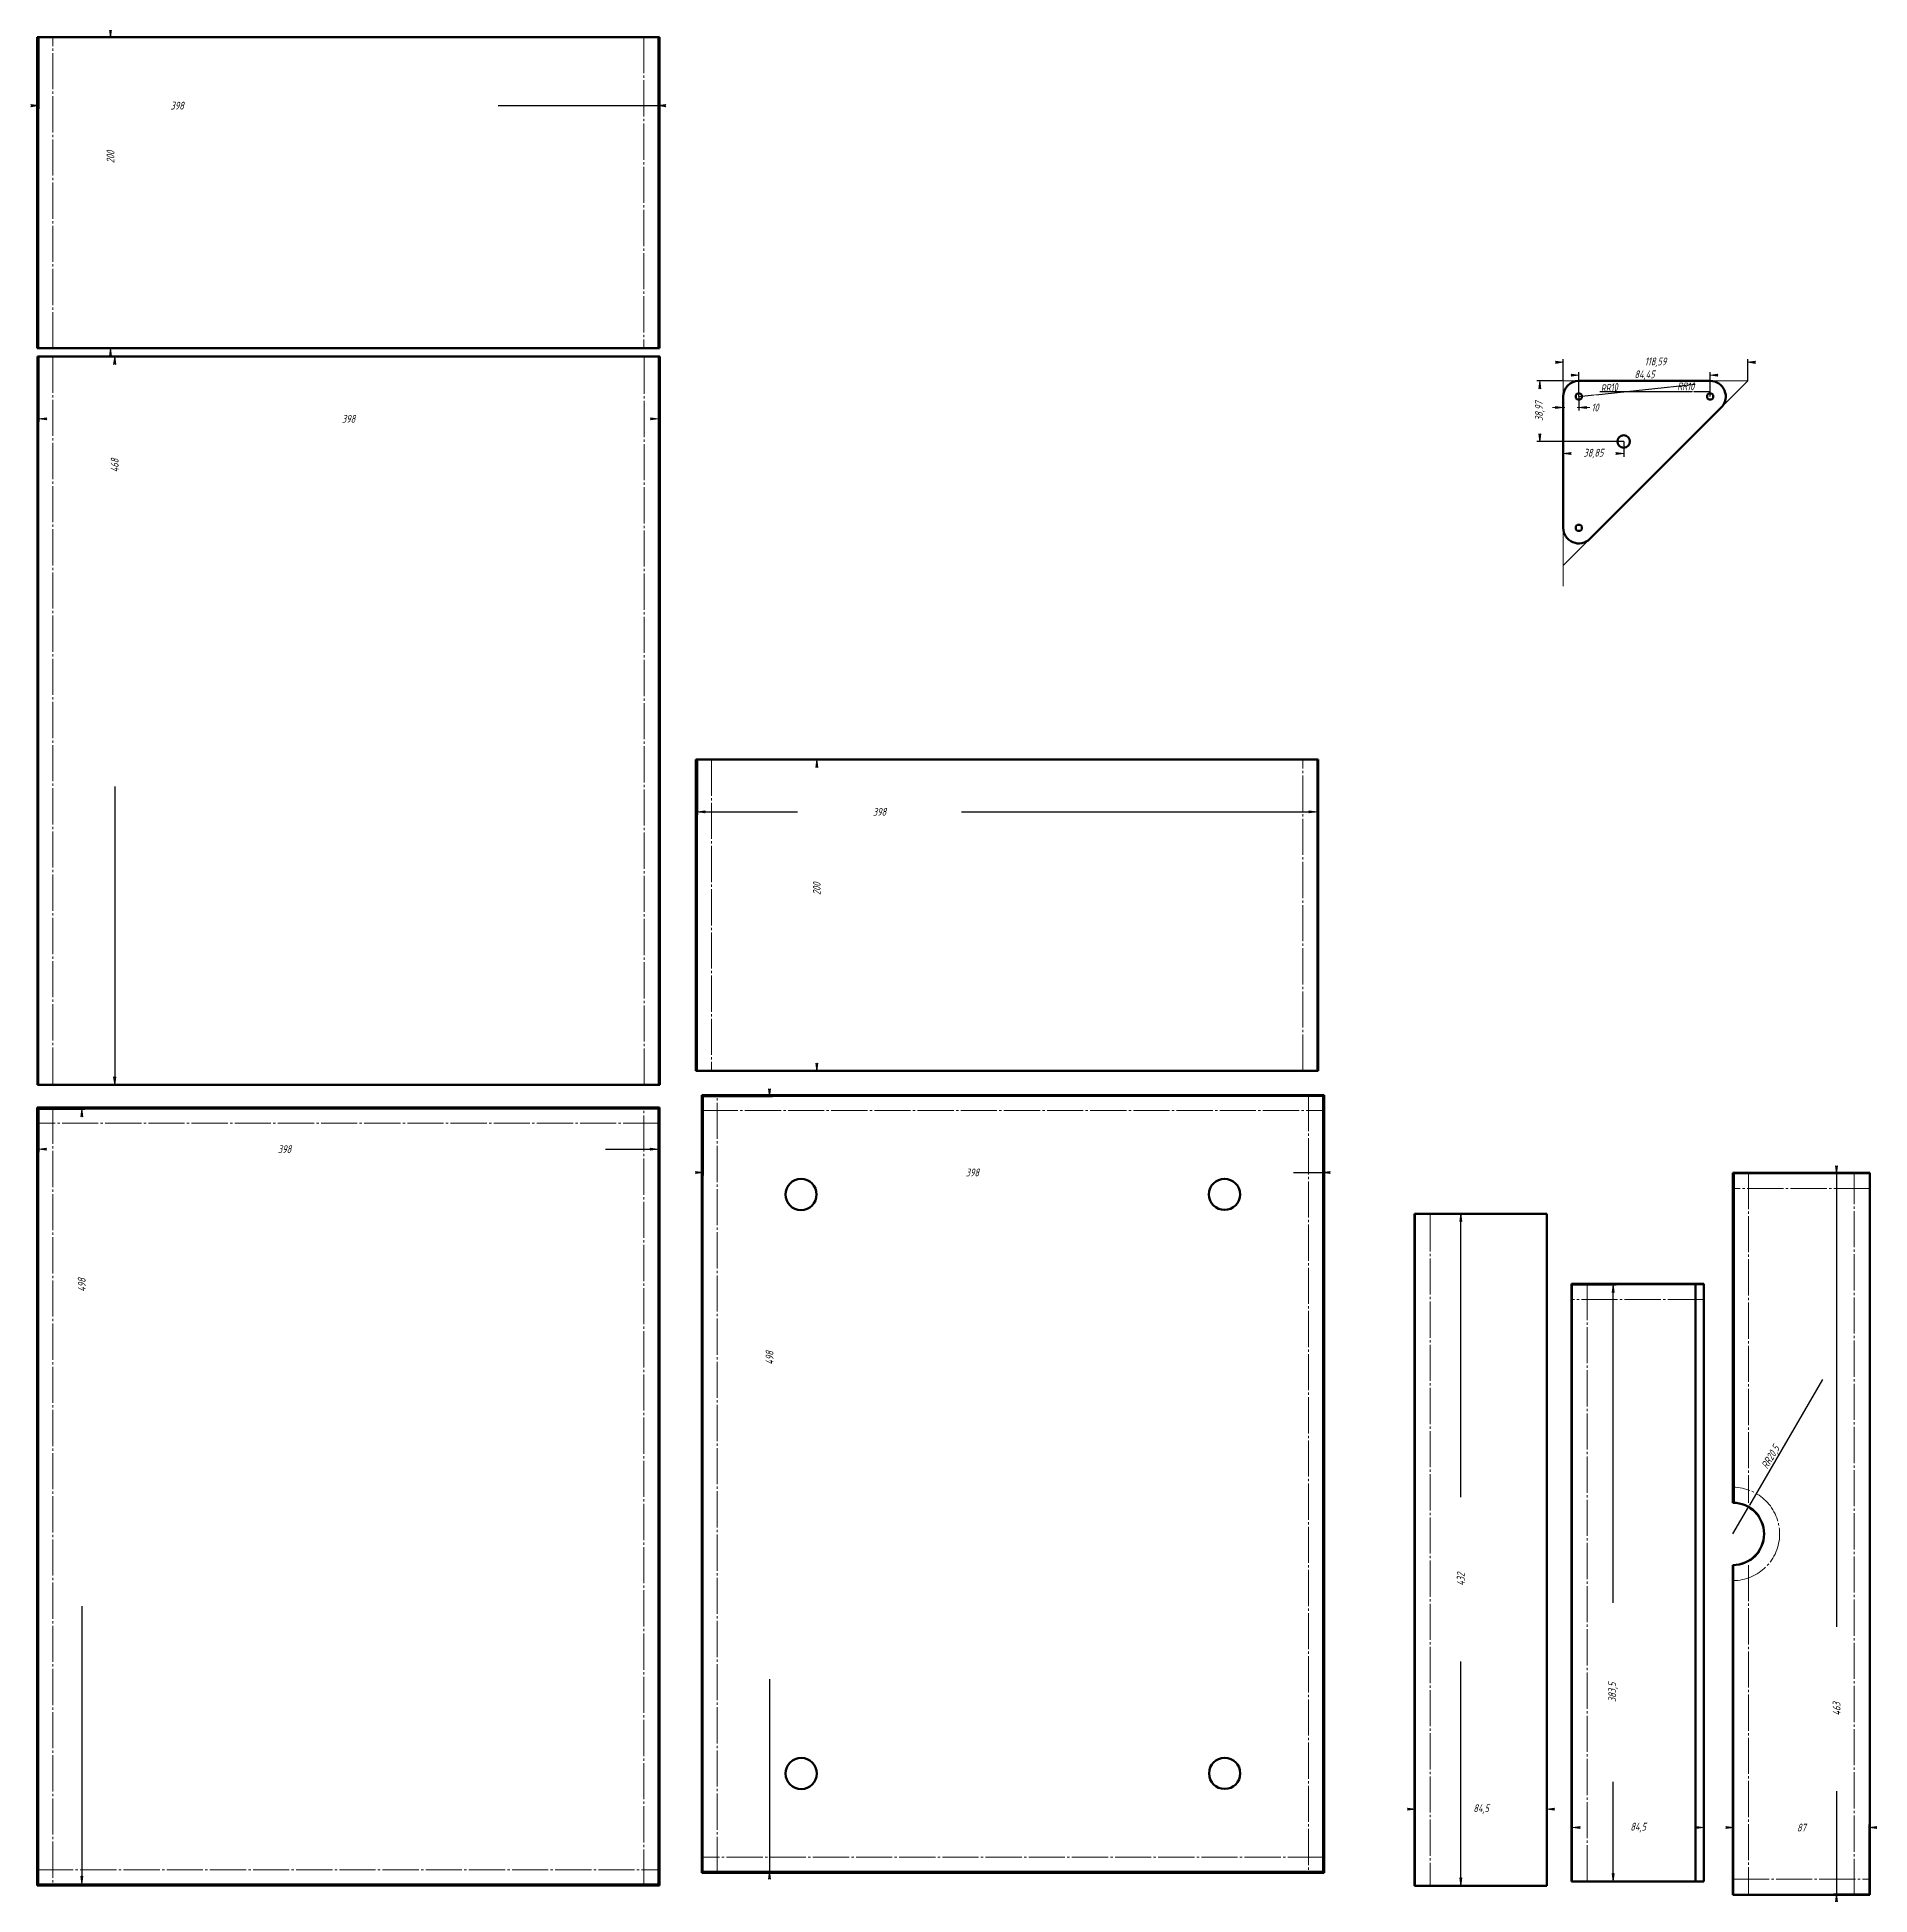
# Model space of a CAD drawing. Header units: millimetres. Extents: x -215 to 2103, y -338 to 856.
# Drawn here: x -215 to 963, y -338 to 856 of the extents above; entities that cross this region are included whole.
import ezdxf

# ---------------------------------------------------------------- set-up
doc = ezdxf.new("R2010")
doc.units = ezdxf.units.MM
for name, pattern in [('K5LT_AXLED', [27.75, 23.25, -1.5, 1.5, -1.5]), ('K5LT_BASIC', [0]), ('K5LT_THIN', [0])]:
    doc.linetypes.add(name, pattern=pattern)
doc.layers.add('Системный слой', color=7, linetype='Continuous')
doc.styles.add('KDIMTEXTSTYLE', font='GOST_AU.SHX', dxfattribs={"width": 0.96, "oblique": 15, "height": 5})
doc.dimstyles.new('KDIMSTYLE (1.00)', dxfattribs={"dimtxt": 5, "dimasz": 1, "dimexe": 2, "dimexo": 0, "dimgap": 1, "dimtad": 1, "dimtxsty": 'KDIMTEXTSTYLE', "dimsah": 1, "dimcen": 0, "dimdle": 1, "dimadec": 0, "dimazin": 0, "dimtfac": 0.667, "dimtmove": 0, "dimatfit": 3, "dimfxl": 1, "dimtvp": 1, "dimtolj": 1, "dimtzin": 0, "dimarcsym": 0})

# ---------------------------------------------------------------- blocks, each defined once
blk = doc.blocks.new('KDIMARROW_01')
at = {"layer": 'Системный слой'}
blk.add_hatch(color=0, dxfattribs=at).paths.add_polyline_path([(-5, -0.6582624912261956), (0, 0), (-5, 0.658262491226197), (-4.5, 6e-16)])
at = {"layer": 'Системный слой', "color": 0, "linetype": 'K5LT_THIN', "lineweight": 18}
for p, q in [((-4.5, 6e-16), (-5, 0.658262491226197)), ((-5, 0.658262491226197), (0, 0)), ((0, 0), (-5, -0.6582624912261956)), ((-5, -0.6582624912261956), (-4.5, 6e-16)), ((0, 0), (-1, 0))]:
    blk.add_line(p, q, dxfattribs=at)
blk = doc.blocks.new('KDIMARROW_02')
at = {"layer": 'Системный слой'}
blk.add_hatch(color=0, dxfattribs=at).paths.add_polyline_path([(4.5, -6e-16), (5, 0.6582624912261956), (0, 0), (5, -0.658262491226197)])
at = {"layer": 'Системный слой', "color": 0, "linetype": 'K5LT_THIN', "lineweight": 18}
for p, q in [((0, 0), (-1, 0)), ((5, 0.6582624912261956), (0, 0)), ((0, 0), (5, -0.658262491226197)), ((0, 0), (7, -9e-16)), ((4.5, -6e-16), (5, 0.6582624912261956)), ((5, -0.658262491226197), (4.5, -6e-16))]:
    blk.add_line(p, q, dxfattribs=at)

msp = doc.modelspace()

# ---------------------------------------------------------------- linework, layer by layer
at = {"layer": 'Системный слой', "color": 150, "linetype": 'K5LT_BASIC', "lineweight": 60, "true_color": 0x0080ff}
for p, q in [((-214.8861310968852, 655.8674172662603), (-214.8861310968852, 855.8674172662603)), ((-214.8861310968852, 855.8674172662603), (185.1138689031148, 855.8674172662603)), ((185.1138689031148, 855.8674172662603), (185.1138689031148, 655.8674172662603)), ((185.1138689031148, 655.8674172662603), (-214.8861310968852, 655.8674172662603)), ((185.277982136028, 650.5296464606066), (-214.722017863972, 650.5296464606067)), ((-214.722017863972, 650.5296464606067), (-214.722017863972, 182.5296464606067)), ((185.277982136028, 182.5296464606066), (185.277982136028, 650.5296464606066)), ((776.0222016313024, 634.8993853089396), (860.4733536075845, 634.8993853089396)), ((766.0222016313024, 540.4482333326575), (766.0222016313024, 624.8993853089396)), ((867.5444214194499, 617.8283174970741), (783.093269443168, 533.3771655207921)), ((608.5470875420074, 391.4530846336605), (208.5470875420074, 391.4530846336605)), ((208.5470875420074, 391.4530846336605), (208.5470875420073, 191.4530846336605)), ((608.5470875420074, 191.4530846336605), (608.5470875420074, 391.4530846336605)), ((208.5470875420073, 191.4530846336605), (608.5470875420074, 191.4530846336605)), ((-214.722017863972, 182.5296464606067), (185.277982136028, 182.5296464606066)), ((185.1129031283371, 167.7597033553112), (-214.8870968716629, 167.7597033553113)), ((-214.8870968716629, 167.7597033553113), (-214.8870968716629, -332.2402966446887)), ((185.1129031283371, -332.2402966446888), (185.1129031283371, 167.7597033553112)), ((212.2486907067452, 175.8952406749135), (612.2486907067453, 175.8952406749136)), ((212.2486907067453, -324.1047593250864), (212.2486907067452, 175.8952406749135)), ((612.2486907067453, 175.8952406749136), (612.2486907067453, -324.1047593250864)), ((963.0943728976465, 125.7687398927227), (875.0943728976465, 125.7687398927227)), ((875.0943728976465, 125.7687398927227), (875.0943728976465, -86.2312601072773)), ((963.0943728976465, -338.2312601072773), (963.0943728976465, 125.7687398927227)), ((670.497010602697, 99.62079914918147), (670.497010602697, -332.3792008508185)), ((755.497010602697, 99.62079914918147), (670.497010602697, 99.62079914918147)), ((755.497010602697, -332.3792008508185), (755.497010602697, 99.62079914918147)), ((850.9267098075779, 54.44139449121903), (771.4267098075779, 54.44139449121903)), ((771.4267098075779, 54.44139449121903), (771.4267098075779, -329.5586055087809)), ((850.9267098075779, 54.44139449121903), (856.4267098075779, 54.44139449121903)), ((850.9267098075779, 54.44139449121903), (850.9267098075779, -329.5586055087809)), ((856.4267098075779, -329.5586055087809), (856.4267098075779, 54.44139449121903)), ((875.0943728976465, -126.2312601072773), (875.0943728976465, -338.2312601072773)), ((-214.8870968716629, -332.2402966446887), (185.1129031283371, -332.2402966446888)), ((612.2486907067453, -324.1047593250864), (212.2486907067453, -324.1047593250864)), ((670.497010602697, -332.3792008508185), (755.497010602697, -332.3792008508185)), ((850.9267098075779, -329.5586055087809), (771.4267098075779, -329.5586055087809)), ((850.9267098075779, -329.5586055087809), (856.4267098075779, -329.5586055087809)), ((875.0943728976465, -338.2312601072773), (963.0943728976465, -338.2312601072773))]:
    msp.add_line(p, q, dxfattribs=at)
at = {"layer": 'Системный слой', "color": 7, "linetype": 'K5LT_THIN', "lineweight": 18}
for p, q in [((-213.8861310968852, 655.8674172662603), (-213.8861310968852, 855.8674172662603)), ((184.1138689031148, 855.8674172662603), (184.1138689031148, 655.8674172662603)), ((-213.722017863972, 650.5296464606067), (-213.722017863972, 182.5296464606067)), ((184.277982136028, 182.5296464606066), (184.277982136028, 650.5296464606066)), ((766.0222016313024, 624.8993853089396), (766.0222016313024, 634.8993853089396)), ((776.0222016313024, 634.8993853089396), (766.0222016313024, 634.8993853089396)), ((841.8800660075715, 634.8993853089396), (884.6154892313155, 634.8993853089396)), ((859.0088875135172, 609.2927835911413), (884.6154892313155, 634.8993853089396)), ((766.0222016313024, 559.0415209326704), (766.0222016313024, 502.8993853089395)), ((791.6288033491007, 541.9126994267249), (766.0222016313024, 516.3060977089266)), ((209.5470875420074, 391.4530846336605), (209.5470875420073, 191.4530846336605)), ((607.5470875420074, 191.4530846336605), (607.5470875420074, 391.4530846336605)), ((-213.8870968716629, 167.7597033553113), (-213.8870968716629, -332.2402966446887)), ((184.1129031283371, -332.2402966446888), (184.1129031283371, 167.7597033553112)), ((212.2486907067452, 174.8952406749135), (612.2486907067453, 174.8952406749136)), ((213.2486907067453, -324.1047593250864), (213.2486907067452, 175.8952406749135)), ((611.2486907067453, 175.8952406749136), (611.2486907067453, -324.1047593250864)), ((185.1129031283371, 166.7597033553112), (-214.8870968716629, 166.7597033553113)), ((963.0943728976465, 125.2687398927227), (875.0943728976465, 125.2687398927227)), ((876.0943728976465, 125.7687398927227), (876.0943728976465, -86.2312601072773)), ((962.5943728976465, -338.2312601072773), (962.5943728976465, 125.7687398927227)), ((670.997010602697, 98.62079914918147), (670.997010602697, -332.3792008508185)), ((856.4267098075779, 53.94139449121903), (771.4267098075779, 53.94139449121903)), ((771.9267098075779, 54.44139449121903), (771.9267098075779, -329.5586055087809)), ((875.5943728976465, -126.2312601072773), (875.5943728976465, -338.2312601072773)), ((-214.8870968716629, -331.2402966446887), (185.1129031283371, -331.2402966446888)), ((612.2486907067453, -323.1047593250864), (212.2486907067453, -323.1047593250864)), ((875.0943728976465, -337.7312601072773), (963.0943728976465, -337.7312601072773))]:
    msp.add_line(p, q, dxfattribs=at)
at = {"layer": 'Системный слой', "color": 30, "linetype": 'K5LT_AXLED', "lineweight": 18, "true_color": 0xff8000}
for p, q in [((-204.8861310968852, 655.8674172662603), (-204.8861310968852, 855.8674172662603)), ((175.1138689031148, 855.8674172662603), (175.1138689031148, 655.8674172662603)), ((-204.722017863972, 650.5296464606067), (-204.722017863972, 182.5296464606067)), ((175.277982136028, 182.5296464606066), (175.277982136028, 650.5296464606066)), ((218.5470875420074, 391.4530846336605), (218.5470875420073, 191.4530846336605)), ((598.5470875420074, 191.4530846336605), (598.5470875420074, 391.4530846336605)), ((-204.8870968716629, 167.7597033553113), (-204.8870968716629, -332.2402966446887)), ((175.1129031283371, -332.2402966446888), (175.1129031283371, 167.7597033553112)), ((222.2486907067453, -324.1047593250864), (222.2486907067452, 175.8952406749135)), ((602.2486907067453, 175.8952406749136), (602.2486907067453, -324.1047593250864)), ((185.1129031283371, 157.7597033553112), (-214.8870968716629, 157.7597033553113)), ((212.2486907067452, 165.8952406749135), (612.2486907067453, 165.8952406749136)), ((885.0943728976465, 125.7687398927227), (885.0943728976465, -86.2312601072773)), ((953.0943728976465, -338.2312601072773), (953.0943728976465, 125.7687398927227)), ((963.0943728976465, 115.7687398927227), (875.0943728976465, 115.7687398927227)), ((680.497010602697, 98.62079914918147), (680.497010602697, -332.3792008508185)), ((781.4267098075779, 54.44139449121903), (781.4267098075779, -329.5586055087809)), ((856.4267098075779, 44.44139449121903), (771.4267098075779, 44.44139449121903)), ((885.0943728976465, -126.2312601072773), (885.0943728976465, -338.2312601072773)), ((-214.8870968716629, -322.2402966446887), (185.1129031283371, -322.2402966446888)), ((612.2486907067453, -314.1047593250864), (212.2486907067453, -314.1047593250864)), ((875.0943728976465, -328.2312601072773), (963.0943728976465, -328.2312601072773))]:
    msp.add_line(p, q, dxfattribs=at)
at = {"layer": 'Системный слой', "color": 150, "linetype": 'K5LT_BASIC', "lineweight": 60, "true_color": 0x0080ff}
for centre, radius in [((776.0222016313024, 624.8993853089396), 2), ((860.4733536075845, 624.8993853089396), 2), ((804.8720157023072, 595.9258671403442), 4), ((776.0222016313024, 540.4482333326575), 2), ((276.09850477775, 111.9217225063182), 10), ((548.2751725381498, 112.0454266039089), 10), ((276.2222088753406, -260.2549452540817), 10), ((548.3988766357405, -260.1312411564911), 10)]:
    msp.add_circle(centre, radius, dxfattribs=at)
for centre, radius, start, end in [((776.0222016313024, 624.8993853089396), 10, 90, 180), ((860.4733536075845, 624.8993853089396), 10, 315.0000000000001, 90), ((776.0222016313024, 540.4482333326575), 10, 180, 315.0000000000002), ((875.0943728976465, -106.2312601072773), 20, 270, 90)]:
    msp.add_arc(centre, radius, start, end, dxfattribs=at)
at = {"layer": 'Системный слой', "color": 30, "linetype": 'K5LT_AXLED', "lineweight": 18, "true_color": 0xff8000}
msp.add_arc((875.0943728976465, -106.2312601072773), 30, 270, 90, dxfattribs=at)
at = {"layer": 'Системный слой', "color": 7, "linetype": 'K5LT_THIN', "lineweight": 18}
msp.add_arc((875.0943728976465, -106.2312601072773), 20.5, 270, 90, dxfattribs=at)

# ---------------------------------------------------------------- dimensions: what is measured, and where the dimension line sits
at = {"layer": 'Системный слой', "color": 7}
for base, p1, p2, location, override in [((-167.7503489935071, 655.8674172662603), (-214.8861310968852, 855.8674172662603), (-214.8861310968852, 655.8674172662603), (-167.7503489935071, 778.8674172662603), {"dimexo": 0, "dimpost": '\\H5.0;\\W0.965;\\Q15;\\Q15;\\H20.00;\\H5.0;\\W0.965;\\Q15;<>\\H5.0;\\W0.965;\\Q15;\\Q15;\\H20.00;', "dimblk1": 'KDIMARROW_01', "dimblk2": 'KDIMARROW_01', "dimse1": 0, "dimse2": 0, "dimclrt": 7, "dimtolj": 1}), ((-165.0512121860558, 650.5296464606067), (-214.722017863972, 182.5296464606067), (-214.722017863972, 650.5296464606067), (-165.0512121860558, 580.5296464606067), {"dimexo": 0, "dimpost": '\\H5.0;\\W0.965;\\Q15;\\Q15;\\H20.00;\\H5.0;\\W0.965;\\Q15;<>\\H5.0;\\W0.965;\\Q15;\\Q15;\\H20.00;', "dimblk1": 'KDIMARROW_01', "dimblk2": 'KDIMARROW_01', "dimse1": 0, "dimse2": 0, "dimclrt": 7, "dimtolj": 1}), ((750.9828320477108, 634.8993853089396), (804.8720157023072, 595.9258671403442), (766.0222016313024, 634.8993853089396), (750.9828320477108, 615.4126262246418), {"dimexo": 0, "dimpost": '\\H5.0;\\W0.965;\\Q15;<>', "dimblk1": 'KDIMARROW_01', "dimblk2": 'KDIMARROW_01', "dimse1": 0, "dimse2": 0, "dimclrt": 7, "dimtolj": 1}), ((286.1882680035551, 391.4530846336605), (208.5470875420073, 191.4530846336605), (208.5470875420074, 391.4530846336605), (286.188268003555, 308.4530846336605), {"dimexo": 0, "dimpost": '\\H5.0;\\W0.965;\\Q15;\\Q15;\\H20.00;\\H5.0;\\W0.965;\\Q15;<>\\H5.0;\\W0.965;\\Q15;\\Q15;\\H20.00;', "dimblk1": 'KDIMARROW_01', "dimblk2": 'KDIMARROW_01', "dimse1": 0, "dimse2": 0, "dimclrt": 7, "dimtolj": 1}), ((255.8568872771262, -323.1047593250864), (212.2486907067452, 174.8952406749135), (212.2486907067453, -323.1047593250864), (255.8568872771262, 6.895240674913538), {"dimexo": 0, "dimpost": '\\H5.0;\\W0.965;\\Q15;\\Q15;\\H20.00;\\H5.0;\\W0.965;\\Q15;<>\\H5.0;\\W0.965;\\Q15;\\Q15;\\H20.00;', "dimblk1": 'KDIMARROW_01', "dimblk2": 'KDIMARROW_01', "dimse1": 0, "dimse2": 0, "dimclrt": 7, "dimtolj": 1}), ((-186.2514261626727, 166.7597033553113), (-214.8870968716629, -331.2402966446887), (-214.8870968716629, 166.7597033553113), (-186.2514261626728, 53.7597033553113), {"dimexo": 0, "dimpost": '\\H5.0;\\W0.965;\\Q15;\\Q15;\\H20.00;\\H5.0;\\W0.965;\\Q15;<>\\H5.0;\\W0.965;\\Q15;\\Q15;\\H20.00;', "dimblk1": 'KDIMARROW_01', "dimblk2": 'KDIMARROW_01', "dimse1": 0, "dimse2": 0, "dimclrt": 7, "dimtolj": 1}), ((941.727361639788, -337.7312601072773), (963.0943728976465, 125.2687398927227), (963.0943728976465, -337.7312601072773), (941.727361639788, -218.7312601072773), {"dimexo": 0, "dimpost": '\\H5.0;\\W0.965;\\Q15;<>', "dimblk1": 'KDIMARROW_01', "dimblk2": 'KDIMARROW_01', "dimse1": 0, "dimse2": 0, "dimclrt": 7, "dimtolj": 1}), ((700.1219456170991, 99.62079914918147), (670.497010602697, -332.3792008508185), (670.497010602697, 99.62079914918147), (700.1219456170991, -135.3792008508185), {"dimexo": 0, "dimpost": '\\H5.0;\\W0.965;\\Q15;<>', "dimblk1": 'KDIMARROW_01', "dimblk2": 'KDIMARROW_01', "dimse1": 0, "dimse2": 0, "dimclrt": 7, "dimtolj": 1}), ((798.0835186021942, 53.94139449121906), (771.4267098075779, -329.5586055087809), (771.4267098075779, 53.94139449121906), (798.0835186021941, -208.0586055087809), {"dimexo": 0, "dimpost": '\\H5.0;\\W0.965;\\Q15;<>', "dimblk1": 'KDIMARROW_01', "dimblk2": 'KDIMARROW_01', "dimse1": 0, "dimse2": 0, "dimclrt": 7, "dimtolj": 1})]:
    msp.add_linear_dim(base=base, p1=p1, p2=p2, angle=90, location=location, dimstyle='KDIMSTYLE (1.00)', override=override, dxfattribs=at).render()
for base, p1, p2, location, override in [((-213.8861310968852, 811.8423703262637), (184.1138689031148, 855.8674172662603), (-213.8861310968852, 855.8674172662603), (-124.8861310968852, 811.8423703262637), {"dimexo": 0, "dimpost": '\\H5.0;\\W0.965;\\Q15;\\Q15;\\H20.00;\\H5.0;\\W0.965;\\Q15;<>\\H5.0;\\W0.965;\\Q15;\\Q15;\\H20.00;', "dimblk1": 'KDIMARROW_01', "dimblk2": 'KDIMARROW_01', "dimse1": 0, "dimse2": 0, "dimclrt": 7, "dimtolj": 1}), ((184.277982136028, 610.5443330450792), (-213.722017863972, 650.5296464606067), (184.277982136028, 650.5296464606066), (-14.72201786397198, 610.5443330450793), {"dimexo": 0, "dimpost": '\\H5.0;\\W0.965;\\Q15;\\Q15;\\H20.00;\\H5.0;\\W0.965;\\Q15;<>\\H5.0;\\W0.965;\\Q15;\\Q15;\\H20.00;', "dimblk1": 'KDIMARROW_01', "dimblk2": 'KDIMARROW_01', "dimse1": 0, "dimse2": 0, "dimclrt": 7, "dimtolj": 1}), ((766.0222016313024, 646.8555339699906), (884.6154892313155, 634.8993853089396), (766.0222016313024, 634.8993853089396), (825.318845431309, 646.8555339699906), {"dimexo": 0, "dimpost": '\\H5.0;\\W0.965;\\Q15;<>', "dimblk1": 'KDIMARROW_01', "dimblk2": 'KDIMARROW_01', "dimse1": 0, "dimse2": 0, "dimclrt": 7, "dimtolj": 1}), ((776.0222016313024, 638.5475322177848), (860.4733536075845, 624.8993853089396), (776.0222016313024, 624.8993853089396), (818.2477776194435, 638.5475322177848), {"dimexo": 0, "dimpost": '\\H5.0;\\W0.965;\\Q15;<>', "dimblk1": 'KDIMARROW_01', "dimblk2": 'KDIMARROW_01', "dimse1": 0, "dimse2": 0, "dimclrt": 7, "dimtolj": 1}), ((776.0222016313024, 617.8283174970741), (766.0222016313024, 624.8993853089396), (776.0222016313024, 624.8993853089396), (786.4457431771704, 617.8283174970741), {"dimexo": 0, "dimpost": '\\H5.0;\\W0.965;\\Q15;<>', "dimblk1": 'KDIMARROW_02', "dimblk2": 'KDIMARROW_02', "dimse1": 0, "dimse2": 0, "dimclrt": 7, "dimtolj": 1}), ((804.8720157023072, 588.1719043632145), (766.0222016313024, 624.8993853089396), (804.8720157023072, 595.9258671403442), (785.4471086668048, 588.1719043632145), {"dimexo": 0, "dimpost": '\\H5.0;\\W0.965;\\Q15;<>', "dimblk1": 'KDIMARROW_01', "dimblk2": 'KDIMARROW_01', "dimse1": 0, "dimse2": 0, "dimclrt": 7, "dimtolj": 1}), ((607.5470875420074, 357.9058190205807), (209.5470875420074, 391.4530846336605), (607.5470875420074, 391.4530846336605), (326.5470875420074, 357.9058190205808), {"dimexo": 0, "dimpost": '\\H5.0;\\W0.965;\\Q15;<>', "dimblk1": 'KDIMARROW_01', "dimblk2": 'KDIMARROW_01', "dimse1": 0, "dimse2": 0, "dimclrt": 7, "dimtolj": 1}), ((184.1129031283371, 141.1092055384313), (-213.8870968716629, 167.7597033553113), (184.1129031283371, 167.7597033553112), (-55.88709687166291, 141.1092055384314), {"dimexo": 0, "dimpost": '\\H5.0;\\W0.965;\\Q15;\\Q15;\\H20.00;\\H5.0;\\W0.965;\\Q15;<>\\H5.0;\\W0.965;\\Q15;\\Q15;\\H20.00;', "dimblk1": 'KDIMARROW_01', "dimblk2": 'KDIMARROW_01', "dimse1": 0, "dimse2": 0, "dimclrt": 7, "dimtolj": 1}), ((213.2486907067452, 126.0957607135182), (611.2486907067453, 175.8952406749136), (213.2486907067452, 175.8952406749135), (386.2486907067453, 126.0957607135182), {"dimexo": 0, "dimpost": '\\H5.0;\\W0.965;\\Q15;\\Q15;\\H20.00;\\H5.0;\\W0.965;\\Q15;<>\\H5.0;\\W0.965;\\Q15;\\Q15;\\H20.00;', "dimblk1": 'KDIMARROW_01', "dimblk2": 'KDIMARROW_01', "dimse1": 0, "dimse2": 0, "dimclrt": 7, "dimtolj": 1}), ((670.997010602697, -283.1124512976243), (755.497010602697, -331.3792008508185), (670.997010602697, -331.3792008508185), (713.247010602697, -283.1124512976243), {"dimexo": 0, "dimpost": '\\H5.0;\\W0.965;\\Q15;<>', "dimblk1": 'KDIMARROW_01', "dimblk2": 'KDIMARROW_01', "dimse1": 0, "dimse2": 0, "dimclrt": 7, "dimtolj": 1}), ((856.4267098075779, -294.9997560178236), (771.9267098075779, -329.5586055087809), (856.4267098075779, -329.5586055087809), (814.1767098075779, -294.9997560178236), {"dimexo": 0, "dimpost": '\\H5.0;\\W0.965;\\Q15;<>', "dimblk1": 'KDIMARROW_01', "dimblk2": 'KDIMARROW_01', "dimse1": 0, "dimse2": 0, "dimclrt": 7, "dimtolj": 1}), ((875.5943728976465, -295.030097675709), (962.5943728976465, -338.2312601072773), (875.5943728976465, -338.2312601072773), (919.0943728976465, -295.030097675709), {"dimexo": 0, "dimpost": '\\H5.0;\\W0.965;\\Q15;<>', "dimblk1": 'KDIMARROW_01', "dimblk2": 'KDIMARROW_01', "dimse1": 0, "dimse2": 0, "dimclrt": 7, "dimtolj": 1})]:
    msp.add_linear_dim(base=base, p1=p1, p2=p2, location=location, dimstyle='KDIMSTYLE (1.00)', override=override, dxfattribs=at).render()
for center, radius, location in [((776.0222016313024, 624.8993853089396), 10.000000000000059, (795.8564806015299, 626.9970566278548)), ((859.8800660075715, 627.8993853089396), 10, (844.709988897666, 627.8993853089396)), ((875.0943728976465, -106.2312601072773), 20.499999999999993, (902.6460732461348, -58.85567481896944))]:
    msp.add_radius_dim(center=center, radius=radius, location=location, dimstyle='KDIMSTYLE (1.00)', override={"dimpost": '\\H5.0;\\W0.965;\\Q15;R<>', "dimblk2": 'KDIMARROW_01', "dimclrt": 7, "dimtolj": 1}, dxfattribs=at).render()

doc.saveas('drawing.dxf')
